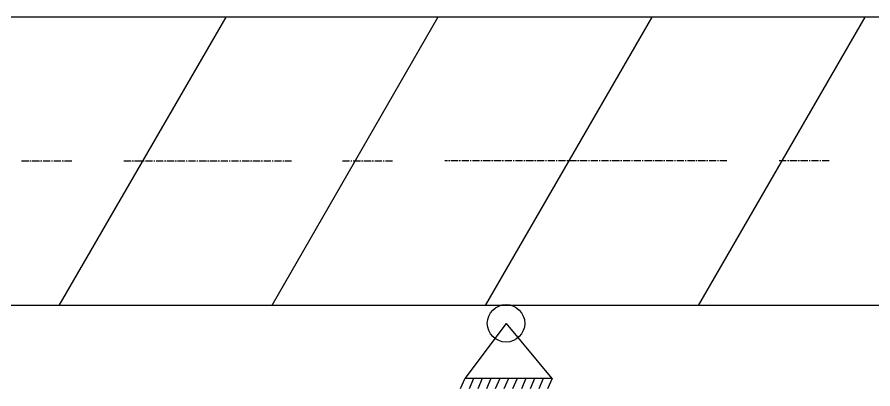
# Model space of a CAD drawing. Header units: millimetres. Extents: x 7384209 to 7384635, y 4275 to 4595.
# Drawn here: x 7384402.3 to 7384491.8, y 4349.5 to 4388.4 of the extents above; entities that cross this region are included whole.
import ezdxf

# ---------------------------------------------------------------- set-up
doc = ezdxf.new("R2010")
doc.units = ezdxf.units.MM
doc.linetypes.add('CENTER2', pattern=[1.125, 0.75, -0.125, 0.125, -0.125])
doc.layers.get('0').update_dxf_attribs({"linetype": 'CONTINUOUS'})
for name, color, linetype in [('BOARD', 3, 'CONTINUOUS'), ('CENTER', 1, 'CENTER2'), ('MAIN', 4, 'CONTINUOUS')]:
    doc.layers.add(name, color=color, linetype=linetype)

msp = doc.modelspace()

# ---------------------------------------------------------------- linework, layer by layer
for p, q in [((7384453.441, 4356.397), (7384449.126, 4350.641)), ((7384453.441, 4356.397), (7384458.223, 4350.641)), ((7384449.126, 4350.641), (7384448.651, 4349.548)), ((7384458.223, 4350.641), (7384449.126, 4350.641)), ((7384450.039, 4350.641), (7384449.564, 4349.548)), ((7384450.951, 4350.641), (7384450.477, 4349.548)), ((7384451.864, 4350.641), (7384451.389, 4349.548)), ((7384452.777, 4350.641), (7384452.302, 4349.548)), ((7384453.689, 4350.641), (7384453.214, 4349.548)), ((7384454.602, 4350.641), (7384454.127, 4349.548)), ((7384455.515, 4350.641), (7384455.04, 4349.548)), ((7384456.427, 4350.641), (7384455.952, 4349.548)), ((7384457.34, 4350.641), (7384456.865, 4349.548)), ((7384458.252, 4350.641), (7384457.778, 4349.548))]:
    msp.add_line(p, q)
msp.add_circle((7384453.441, 4356.397), 1.96)
at = {"layer": 'BOARD'}
for points in [[(7384424.115, 4388.4), (7384406.667, 4358.254)], [(7384446.314, 4388.4), (7384428.952, 4358.254)], [(7384468.686, 4388.4), (7384451.238, 4358.254)], [(7384490.972, 4388.4), (7384473.524, 4358.254)]]:
    msp.add_lwpolyline(points, dxfattribs=at)
at = {"layer": 'CENTER'}
for points in [[(7384402.751, 4373.37), (7384408.061, 4373.37)], [(7384413.461, 4373.37), (7384431.011, 4373.37)], [(7384436.321, 4373.37), (7384441.631, 4373.37)], [(7384476.55, 4373.37), (7384447.03, 4373.37)], [(7384487.26, 4373.37), (7384481.95, 4373.37)]]:
    msp.add_lwpolyline(points, dxfattribs=at)
at = {"layer": 'MAIN'}
for points in [[(7384519.132, 4388.4), (7384398.633, 4388.4)], [(7384519.132, 4358.254), (7384398.633, 4358.254)]]:
    msp.add_lwpolyline(points, dxfattribs=at)

doc.saveas('drawing.dxf')
